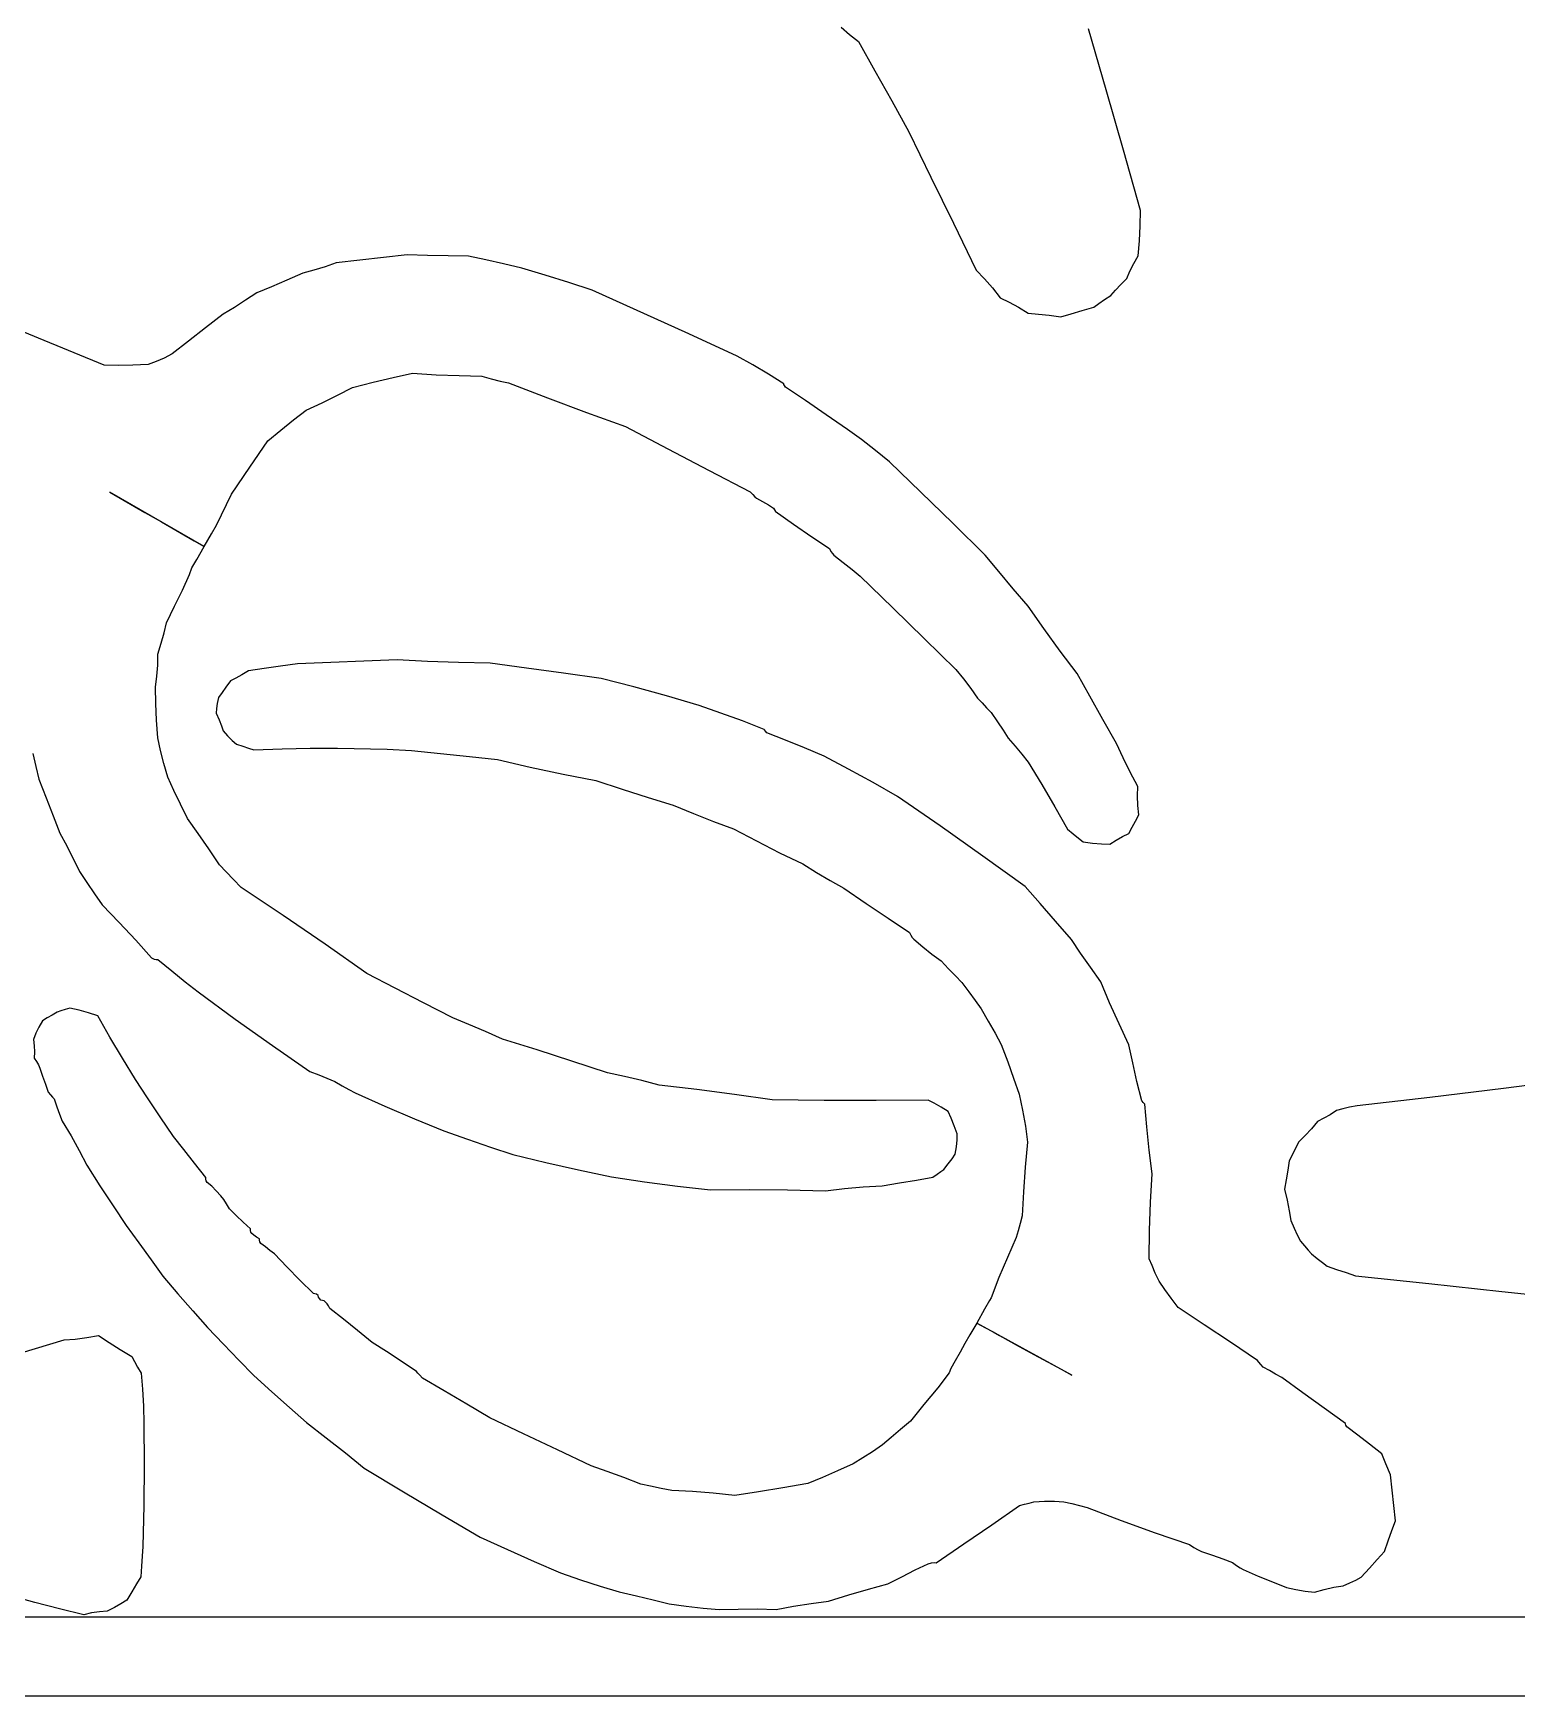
# Model space of a CAD drawing. Extents: x 0 to 192, y -79 to 48.
# Drawn here: x 18.12 to 36.89, y 0.02 to 21.06 of the extents above; entities that cross this region are included whole.
import ezdxf

# ---------------------------------------------------------------- set-up
doc = ezdxf.new("R2010")
doc.units = 0
doc.layers.add('1', color=7, linetype='CONTINUOUS')

msp = doc.modelspace()

# ---------------------------------------------------------------- linework, layer by layer
at = {"layer": '1', "color": 1, "linetype": 'CONTINUOUS'}
for p, q in [((28.3422, 21.1312), (28.4493, 21.0417)), ((28.4493, 21.0417), (28.5615, 20.9502)), ((31.6963, 20.3411), (31.4699, 21.1102)), ((28.5615, 20.9502), (28.7704, 20.5788)), ((28.7704, 20.5788), (28.9825, 20.1996)), ((28.9825, 20.1996), (29.1987, 19.8098)), ((31.9157, 19.5748), (31.6963, 20.3411)), ((29.1987, 19.8098), (29.4783, 19.2345)), ((32.1295, 18.8112), (31.9157, 19.5748)), ((29.4783, 19.2345), (29.7629, 18.6507)), ((32.1266, 18.6175), (32.1295, 18.8112)), ((29.7629, 18.6507), (30.0498, 18.0572)), ((32.1163, 18.4267), (32.1266, 18.6175)), ((32.1002, 18.2384), (32.1163, 18.4267)), ((21.813, 18.0983), (21.6729, 18.0558)), ((21.9539, 18.1494), (21.813, 18.0983)), ((22.2534, 18.1828), (21.9539, 18.1494)), ((22.5527, 18.2167), (22.2534, 18.1828)), ((22.8521, 18.2504), (22.5527, 18.2167)), ((23.1113, 18.2449), (22.8521, 18.2504)), ((23.37, 18.2395), (23.1113, 18.2449)), ((23.6291, 18.2341), (23.37, 18.2395)), ((23.8469, 18.1897), (23.6291, 18.2341)), ((24.0709, 18.1393), (23.8469, 18.1897)), ((24.3032, 18.0806), (24.0709, 18.1393)), ((31.9956, 18.0451), (32.0428, 18.1396)), ((32.0428, 18.1396), (32.1002, 18.2384)), ((21.3315, 17.9295), (21.1366, 17.8477)), ((21.5327, 18.0188), (21.3315, 17.9295)), ((21.6729, 18.0558), (21.5327, 18.0188)), ((24.5999, 17.9948), (24.3032, 18.0806)), ((24.8965, 17.903), (24.5999, 17.9948)), ((25.1936, 17.8028), (24.8965, 17.903)), ((30.0498, 18.0572), (30.1548, 17.9471)), ((30.1548, 17.9471), (30.2567, 17.832)), ((31.8805, 17.8778), (31.9563, 17.9537)), ((31.9563, 17.9537), (31.9956, 18.0451)), ((20.8085, 17.6758), (20.667, 17.5847)), ((20.9499, 17.7721), (20.8085, 17.6758)), ((21.1366, 17.8477), (20.9499, 17.7721)), ((26.4169, 17.2535), (25.1936, 17.8028)), ((30.2567, 17.832), (30.3558, 17.7092)), ((30.3558, 17.7092), (30.4688, 17.6538)), ((31.6028, 17.6351), (31.6739, 17.6847)), ((31.6739, 17.6847), (31.7546, 17.7367)), ((31.7546, 17.7367), (31.8124, 17.8053)), ((31.8124, 17.8053), (31.8805, 17.8778)), ((18.1893, 17.1984), (17.3612, 17.5361)), ((20.5261, 17.5021), (20.3032, 17.3274)), ((20.667, 17.5847), (20.5261, 17.5021)), ((30.4688, 17.6538), (30.586, 17.5885)), ((30.586, 17.5885), (30.7061, 17.5152)), ((30.7061, 17.5152), (30.8372, 17.5025)), ((30.8372, 17.5025), (30.9754, 17.486)), ((30.9754, 17.486), (31.1191, 17.468)), ((31.1191, 17.468), (31.2499, 17.5051)), ((31.2499, 17.5051), (31.3909, 17.5458)), ((31.3909, 17.5458), (31.5403, 17.5907)), ((31.5403, 17.5907), (31.6028, 17.6351)), ((20.3032, 17.3274), (20.0866, 17.1588)), ((27.0287, 16.968), (26.4169, 17.2535)), ((19.0184, 16.8561), (18.1893, 17.1984)), ((20.0866, 17.1588), (19.8782, 16.9977)), ((19.1977, 16.8523), (19.0184, 16.8561)), ((19.3829, 16.8544), (19.1977, 16.8523)), ((19.5764, 16.8646), (19.3829, 16.8544)), ((19.677, 16.9022), (19.5764, 16.8646)), ((19.7775, 16.9457), (19.677, 16.9022)), ((19.8782, 16.9977), (19.7775, 16.9457)), ((27.2255, 16.858), (27.0287, 16.968)), ((27.4224, 16.7406), (27.2255, 16.858)), ((22.1598, 16.5714), (22.4203, 16.6398)), ((22.4203, 16.6398), (22.6744, 16.7003)), ((22.6744, 16.7003), (22.9208, 16.7546)), ((22.9208, 16.7546), (23.2191, 16.7345)), ((23.2191, 16.7345), (23.5116, 16.7228)), ((23.5116, 16.7228), (23.7963, 16.7168)), ((23.7963, 16.7168), (23.9153, 16.6804)), ((23.9153, 16.6804), (24.0283, 16.652)), ((24.0283, 16.652), (24.133, 16.6299)), ((24.133, 16.6299), (24.6274, 16.4403)), ((27.6187, 16.6169), (27.4224, 16.7406)), ((21.7771, 16.3802), (21.9724, 16.4756)), ((21.9724, 16.4756), (22.1598, 16.5714)), ((24.6274, 16.4403), (25.1213, 16.2564)), ((27.6186, 16.6108), (27.6187, 16.6169)), ((27.6245, 16.597), (27.6186, 16.6108)), ((27.6381, 16.5766), (27.6245, 16.597)), ((27.8932, 16.4061), (27.6381, 16.5766)), ((21.4143, 16.1624), (21.5761, 16.2848)), ((21.5761, 16.2848), (21.7771, 16.3802)), ((25.1213, 16.2564), (25.6156, 16.0808)), ((28.1547, 16.2271), (27.8932, 16.4061)), ((28.4237, 16.0424), (28.1547, 16.2271)), ((21.0901, 15.8964), (21.2526, 16.0325)), ((21.2526, 16.0325), (21.4143, 16.1624)), ((25.6156, 16.0808), (26.1477, 15.7969)), ((28.6002, 15.9132), (28.4237, 16.0424)), ((20.8641, 15.563), (21.0901, 15.8964)), ((26.1477, 15.7969), (26.6739, 15.5211)), ((28.7767, 15.7762), (28.6002, 15.9132)), ((28.9527, 15.6328), (28.7767, 15.7762)), ((29.3492, 15.2461), (28.9527, 15.6328)), ((20.6317, 15.2228), (20.8641, 15.563)), ((26.6739, 15.5211), (27.192, 15.2514)), ((20.2849, 14.5603), (19.0903, 15.2475)), ((19.0903, 15.2475), (19.0903, 15.2475)), ((19.0903, 15.2475), (19.0903, 15.2475)), ((19.0903, 15.2475), (19.0903, 15.2475)), ((19.0903, 15.2475), (19.0903, 15.2475)), ((19.0903, 15.2475), (19.0903, 15.2475)), ((19.0903, 15.2475), (19.0903, 15.2475)), ((19.0903, 15.2475), (19.0903, 15.2475)), ((19.0903, 15.2475), (19.0903, 15.2475)), ((19.0903, 15.2475), (19.0903, 15.2475)), ((19.0903, 15.2475), (19.0903, 15.2475)), ((19.0903, 15.2475), (19.5349, 14.9917)), ((20.4408, 14.8303), (20.6317, 15.2228)), ((27.192, 15.2514), (27.2253, 15.2169)), ((27.2253, 15.2169), (27.2504, 15.1905)), ((27.2504, 15.1905), (27.2701, 15.1699)), ((27.2701, 15.1699), (27.3486, 15.1286)), ((29.7532, 14.8535), (29.3492, 15.2461)), ((19.5349, 14.9917), (19.6394, 14.9327)), ((27.3486, 15.1286), (27.4217, 15.0874)), ((27.4217, 15.0874), (27.4865, 15.0458)), ((27.4865, 15.0458), (27.4999, 15.0261)), ((27.4999, 15.0261), (27.5059, 15.0118)), ((27.5059, 15.0118), (27.5057, 15.0057)), ((27.5057, 15.0057), (27.7415, 14.8416)), ((19.6394, 14.9327), (19.7452, 14.8711)), ((19.7452, 14.8711), (20.159, 14.6326)), ((20.3781, 14.7221), (20.4408, 14.8303)), ((27.7415, 14.8416), (27.9709, 14.6834)), ((30.1633, 14.4526), (29.7532, 14.8535)), ((20.159, 14.6326), (20.2849, 14.5603)), ((20.1902, 14.3976), (20.2849, 14.5603)), ((20.2849, 14.5603), (20.3781, 14.7221)), ((20.2849, 14.5603), (20.2849, 14.5603)), ((20.2849, 14.5603), (20.2849, 14.5603)), ((20.2849, 14.5603), (20.2849, 14.5603)), ((27.9709, 14.6834), (28.193, 14.5333)), ((28.193, 14.5333), (28.212, 14.4989)), ((20.1276, 14.2894), (20.1902, 14.3976)), ((28.212, 14.4989), (28.2317, 14.4728)), ((28.2317, 14.4728), (28.2509, 14.4521)), ((28.2509, 14.4521), (28.3685, 14.3564)), ((28.3685, 14.3564), (28.48, 14.2683)), ((30.3382, 14.2433), (30.1633, 14.4526)), ((20.0088, 14.0069), (20.0984, 14.2045)), ((20.0984, 14.2045), (20.1276, 14.2894)), ((28.48, 14.2683), (28.5839, 14.1864)), ((28.5839, 14.1864), (28.9939, 13.7856)), ((30.5189, 14.0265), (30.3382, 14.2433)), ((19.911, 13.8038), (20.0088, 14.0069)), ((30.7076, 13.8037), (30.5189, 14.0265)), ((19.8072, 13.5928), (19.911, 13.8038)), ((28.9939, 13.7856), (29.398, 13.3927)), ((30.9068, 13.5205), (30.7076, 13.8037)), ((19.7418, 13.3351), (19.7783, 13.4677)), ((19.7783, 13.4677), (19.8072, 13.5928)), ((31.1141, 13.2371), (30.9068, 13.5205)), ((19.6992, 13.1966), (19.7418, 13.3351)), ((29.398, 13.3927), (29.7945, 13.0058)), ((19.6871, 12.918), (19.6964, 13.0572)), ((19.6964, 13.0572), (19.6992, 13.1966)), ((21.2521, 13.0451), (21.0449, 13.016)), ((21.4669, 13.0735), (21.2521, 13.0451)), ((21.8868, 13.0915), (21.4669, 13.0735)), ((22.3061, 13.1095), (21.8868, 13.0915)), ((22.7261, 13.1268), (22.3061, 13.1095)), ((23.1099, 13.1066), (22.7261, 13.1268)), ((23.502, 13.092), (23.1099, 13.1066)), ((23.9006, 13.0855), (23.502, 13.092)), ((24.3618, 13.0212), (23.9006, 13.0855)), ((31.3272, 12.9539), (31.1141, 13.2371)), ((19.6707, 12.779), (19.6871, 12.918)), ((20.6183, 12.859), (20.5603, 12.7822)), ((20.6856, 12.8953), (20.6183, 12.859)), ((20.7618, 12.9372), (20.6856, 12.8953)), ((20.8439, 12.9867), (20.7618, 12.9372)), ((21.0449, 13.016), (20.8439, 12.9867)), ((24.8312, 12.9565), (24.3618, 13.0212)), ((25.3063, 12.8914), (24.8312, 12.9565)), ((25.7195, 12.7843), (25.3063, 12.8914)), ((29.7945, 13.0058), (29.8916, 12.8843)), ((29.8916, 12.8843), (29.9825, 12.7628)), ((31.4865, 12.666), (31.3272, 12.9539)), ((19.6723, 12.5737), (19.6707, 12.779)), ((20.4671, 12.6475), (20.4496, 12.5747)), ((20.5103, 12.7112), (20.4671, 12.6475)), ((20.5603, 12.7822), (20.5103, 12.7112)), ((26.1323, 12.6687), (25.7195, 12.7843)), ((26.5448, 12.5473), (26.1323, 12.6687)), ((29.9825, 12.7628), (30.0657, 12.6414)), ((30.0657, 12.6414), (30.1243, 12.5808)), ((31.6536, 12.3696), (31.4865, 12.666)), ((19.6818, 12.3606), (19.6723, 12.5737)), ((20.44, 12.5093), (20.437, 12.4498)), ((20.437, 12.4498), (20.473, 12.368)), ((20.4496, 12.5747), (20.44, 12.5093)), ((26.8188, 12.453), (26.5448, 12.5473)), ((27.0928, 12.3527), (26.8188, 12.453)), ((30.1243, 12.5808), (30.1826, 12.5195)), ((30.1826, 12.5195), (30.2412, 12.4591)), ((30.2412, 12.4591), (30.3184, 12.3435)), ((19.6971, 12.141), (19.6818, 12.3606)), ((20.473, 12.368), (20.5025, 12.2929)), ((20.5025, 12.2929), (20.5251, 12.226)), ((20.5251, 12.226), (20.5816, 12.1632)), ((27.3664, 12.2449), (27.0928, 12.3527)), ((27.3717, 12.2384), (27.3664, 12.2449)), ((27.3852, 12.2238), (27.3717, 12.2384)), ((27.4037, 12.2029), (27.3852, 12.2238)), ((27.6387, 12.1108), (27.4037, 12.2029)), ((30.3184, 12.3435), (30.3904, 12.2365)), ((30.3904, 12.2365), (30.4537, 12.1358)), ((31.8266, 12.0669), (31.6536, 12.3696)), ((19.7335, 11.9807), (19.6971, 12.141)), ((20.5816, 12.1632), (20.6379, 12.1061)), ((20.6379, 12.1061), (20.6955, 12.0572)), ((20.6955, 12.0572), (20.7741, 12.0332)), ((20.7741, 12.0332), (20.8465, 12.0092)), ((20.8465, 12.0092), (20.9114, 11.9863)), ((20.9114, 11.9863), (21.2709, 12.0012)), ((21.2709, 12.0012), (21.6244, 12.0084)), ((21.6244, 12.0084), (21.9695, 12.01)), ((21.9695, 12.01), (22.601, 11.9967)), ((22.601, 11.9967), (22.9053, 11.9806)), ((27.8784, 12.0127), (27.6387, 12.1108)), ((28.1262, 11.9056), (27.8784, 12.0127)), ((30.4537, 12.1358), (30.5453, 12.0341)), ((30.5453, 12.0341), (30.6285, 11.9328)), ((31.9085, 11.8862), (31.8266, 12.0669)), ((18.1191, 11.9409), (18.1556, 11.7746)), ((19.7759, 11.8147), (19.7335, 11.9807)), ((19.826, 11.6403), (19.7759, 11.8147)), ((22.9053, 11.9806), (23.2759, 11.9414)), ((23.2759, 11.9414), (23.639, 11.9024)), ((23.639, 11.9024), (23.996, 11.8637)), ((23.996, 11.8637), (24.4099, 11.7683)), ((28.4369, 11.7438), (28.1262, 11.9056)), ((30.6285, 11.9328), (30.7061, 11.8314)), ((30.7061, 11.8314), (30.8794, 11.549)), ((31.9984, 11.7049), (31.9085, 11.8862)), ((18.1556, 11.7746), (18.1918, 11.6147)), ((18.1918, 11.6147), (18.2868, 11.3793)), ((19.9022, 11.4734), (19.826, 11.6403)), ((24.4099, 11.7683), (24.8239, 11.6807)), ((24.8239, 11.6807), (25.2383, 11.599)), ((25.2383, 11.599), (25.5716, 11.4876)), ((28.7467, 11.5741), (28.4369, 11.7438)), ((29.0568, 11.3981), (28.7467, 11.5741)), ((32.0941, 11.5237), (31.9984, 11.7049)), ((18.2868, 11.3793), (18.3757, 11.1526)), ((19.9842, 11.2985), (19.9022, 11.4734)), ((25.5716, 11.4876), (25.8991, 11.3845)), ((25.8991, 11.3845), (26.2193, 11.2881)), ((29.5957, 11.0247), (29.0568, 11.3981)), ((30.8794, 11.549), (31.0471, 11.2665)), ((32.0915, 11.4042), (32.0941, 11.5237)), ((32.0952, 11.2846), (32.0915, 11.4042)), ((18.3757, 11.1526), (18.4568, 10.9314)), ((20.0741, 11.1172), (19.9842, 11.2985)), ((26.2193, 11.2881), (26.473, 11.1811)), ((26.473, 11.1811), (26.727, 11.0819)), ((31.0471, 11.2665), (31.2062, 10.9845)), ((32.0651, 11.0861), (32.1067, 11.1651)), ((32.1067, 11.1651), (32.0952, 11.2846)), ((20.2096, 10.9288), (20.0741, 11.1172)), ((26.727, 11.0819), (26.9812, 10.9887)), ((26.9812, 10.9887), (27.2721, 10.834)), ((30.134, 10.6434), (29.5957, 11.0247)), ((31.2062, 10.9845), (31.2788, 10.923)), ((31.9822, 10.9285), (32.0235, 11.0072)), ((32.0235, 11.0072), (32.0651, 11.0861)), ((18.4568, 10.9314), (18.5468, 10.7703)), ((18.5468, 10.7703), (18.7058, 10.4485)), ((20.3448, 10.7327), (20.2096, 10.9288)), ((20.4802, 10.5309), (20.3448, 10.7327)), ((27.2721, 10.834), (27.5637, 10.6849)), ((31.2788, 10.923), (31.3434, 10.868)), ((31.3434, 10.868), (31.4021, 10.8211)), ((31.4021, 10.8211), (31.5214, 10.8046)), ((31.5214, 10.8046), (31.6344, 10.7961)), ((31.6344, 10.7961), (31.7404, 10.7939)), ((31.7404, 10.7939), (31.8213, 10.8458)), ((31.8213, 10.8458), (31.9017, 10.8904)), ((31.9017, 10.8904), (31.9822, 10.9285)), ((20.5637, 10.4436), (20.4802, 10.5309)), ((27.5637, 10.6849), (27.8555, 10.5437)), ((27.8555, 10.5437), (28.0289, 10.435)), ((30.6718, 10.2562), (30.134, 10.6434)), ((18.7058, 10.4485), (18.8022, 10.3071)), ((20.6556, 10.3483), (20.5637, 10.4436)), ((20.7532, 10.2465), (20.6556, 10.3483)), ((28.0289, 10.435), (28.2031, 10.332)), ((28.2031, 10.332), (28.3776, 10.237)), ((18.8022, 10.3071), (18.8991, 10.1658)), ((18.8991, 10.1658), (18.9955, 10.0241)), ((21.2834, 9.8907), (20.7532, 10.2465)), ((28.3776, 10.237), (28.6607, 10.043)), ((30.8602, 10.0409), (30.6718, 10.2562)), ((18.9955, 10.0241), (19.2099, 9.8007)), ((21.8138, 9.5272), (21.2834, 9.8907)), ((28.6607, 10.043), (28.9357, 9.8548)), ((31.0538, 9.8173), (30.8602, 10.0409)), ((19.2099, 9.8007), (19.4183, 9.5773)), ((28.9357, 9.8548), (29.2052, 9.6753)), ((31.2551, 9.5874), (31.0538, 9.8173)), ((19.4183, 9.5773), (19.6191, 9.3538)), ((22.344, 9.1573), (21.8138, 9.5272)), ((29.2052, 9.6753), (29.2235, 9.6405)), ((29.2235, 9.6405), (29.2423, 9.6132)), ((29.2423, 9.6132), (29.2608, 9.5925)), ((29.2608, 9.5925), (29.3755, 9.4923)), ((29.3755, 9.4923), (29.4904, 9.401)), ((31.3718, 9.4155), (31.2551, 9.5874)), ((19.6191, 9.3538), (19.6528, 9.3391)), ((19.6528, 9.3391), (19.6783, 9.3326)), ((19.6783, 9.3326), (19.6983, 9.3321)), ((19.6983, 9.3321), (19.8745, 9.1891)), ((29.4904, 9.401), (29.6054, 9.315)), ((29.6054, 9.315), (29.6997, 9.2163)), ((31.4957, 9.2356), (31.3718, 9.4155)), ((19.8745, 9.1891), (20.0449, 9.0521)), ((20.0449, 9.0521), (20.2074, 8.9231)), ((22.6985, 8.9707), (22.344, 9.1573)), ((29.6997, 9.2163), (29.7889, 9.1257)), ((29.7889, 9.1257), (29.8702, 9.042)), ((31.6255, 9.0492), (31.4957, 9.2356)), ((31.7372, 8.7844), (31.6255, 9.0492)), ((20.2074, 8.9231), (20.6786, 8.5807)), ((23.0594, 8.784), (22.6985, 8.9707)), ((29.8702, 9.042), (29.9579, 8.9236)), ((29.9579, 8.9236), (30.0378, 8.8139)), ((18.3614, 8.6301), (18.2995, 8.5935)), ((18.4234, 8.6669), (18.3614, 8.6301)), ((18.4698, 8.6841), (18.4234, 8.6669)), ((18.5248, 8.7014), (18.4698, 8.6841)), ((18.5855, 8.7181), (18.5248, 8.7014)), ((18.7038, 8.692), (18.5855, 8.7181)), ((18.8215, 8.6595), (18.7038, 8.692)), ((18.9391, 8.6197), (18.8215, 8.6595)), ((23.428, 8.5972), (23.0594, 8.784)), ((30.0378, 8.8139), (30.1119, 8.7102)), ((30.1119, 8.7102), (30.2034, 8.552)), ((31.857, 8.5188), (31.7372, 8.7844)), ((18.1941, 8.4793), (18.156, 8.4019)), ((18.2379, 8.5569), (18.1941, 8.4793)), ((18.2995, 8.5935), (18.2379, 8.5569)), ((19.0907, 8.3527), (18.9391, 8.6197)), ((20.6786, 8.5807), (21.1495, 8.246)), ((23.6314, 8.5129), (23.428, 8.5972)), ((23.8424, 8.4229), (23.6314, 8.5129)), ((24.0594, 8.3251), (23.8424, 8.4229)), ((30.2034, 8.552), (30.289, 8.4017)), ((31.9826, 8.2528), (31.857, 8.5188)), ((18.156, 8.4019), (18.126, 8.3234)), ((18.126, 8.3234), (18.1357, 8.2432)), ((18.1357, 8.2432), (18.1374, 8.1637)), ((19.2502, 8.0847), (19.0907, 8.3527)), ((21.1495, 8.246), (21.6207, 7.9178)), ((24.4949, 8.1903), (24.0594, 8.3251)), ((30.289, 8.4017), (30.3675, 8.2578)), ((30.3675, 8.2578), (30.4499, 8.0402)), ((32.0303, 8.0248), (31.9826, 8.2528)), ((18.1374, 8.1637), (18.1332, 8.084)), ((18.1332, 8.084), (18.1648, 8.0422)), ((18.1648, 8.0422), (18.1889, 8.0013)), ((18.1889, 8.0013), (18.2064, 7.9603)), ((19.4155, 7.817), (19.2502, 8.0847)), ((24.9361, 8.0476), (24.4949, 8.1903)), ((25.3853, 7.8988), (24.9361, 8.0476)), ((30.4499, 8.0402), (30.5245, 7.8307)), ((32.0839, 7.7889), (32.0303, 8.0248)), ((18.2064, 7.9603), (18.2411, 7.8588)), ((18.2411, 7.8588), (18.2755, 7.757)), ((19.5687, 7.5835), (19.4155, 7.817)), ((21.6207, 7.9178), (21.7335, 7.8754)), ((21.7335, 7.8754), (21.838, 7.8332)), ((21.838, 7.8332), (21.937, 7.7914)), ((21.937, 7.7914), (22.0292, 7.736)), ((25.6035, 7.8544), (25.3853, 7.8988)), ((25.8217, 7.804), (25.6035, 7.8544)), ((26.0391, 7.7455), (25.8217, 7.804)), ((30.5245, 7.8307), (30.5936, 7.6277)), ((32.1446, 7.5459), (32.0839, 7.7889)), ((37.6558, 7.8221), (36.7198, 7.7024)), ((18.2755, 7.757), (18.3101, 7.6556)), ((18.3101, 7.6556), (18.3421, 7.6201)), ((18.3421, 7.6201), (18.3669, 7.5929)), ((18.3669, 7.5929), (18.3857, 7.5721)), ((19.7297, 7.3417), (19.5687, 7.5835)), ((22.0292, 7.736), (22.1136, 7.6882)), ((22.1136, 7.6882), (22.1928, 7.647)), ((22.1928, 7.647), (22.568, 7.4797)), ((26.5164, 7.69), (26.0391, 7.7455)), ((26.993, 7.6262), (26.5164, 7.69)), ((27.4698, 7.5564), (26.993, 7.6262)), ((30.5936, 7.6277), (30.637, 7.4263)), ((35.79, 7.5891), (34.8681, 7.4831)), ((36.7198, 7.7024), (35.79, 7.5891)), ((18.3857, 7.5721), (18.42, 7.4703)), ((18.42, 7.4703), (18.455, 7.3749)), ((18.455, 7.3749), (18.4902, 7.2872)), ((22.568, 7.4797), (22.9431, 7.3182)), ((28.1268, 7.5487), (27.4698, 7.5564)), ((28.7841, 7.549), (28.1268, 7.5487)), ((29.4415, 7.5553), (28.7841, 7.549)), ((29.5205, 7.5137), (29.4415, 7.5553)), ((29.6054, 7.4663), (29.5205, 7.5137)), ((29.6976, 7.4105), (29.6054, 7.4663)), ((29.7359, 7.3243), (29.6976, 7.4105)), ((30.637, 7.4263), (30.6722, 7.2249)), ((32.1506, 7.5399), (32.1446, 7.5459)), ((32.1638, 7.5251), (32.1506, 7.5399)), ((32.1822, 7.5044), (32.1638, 7.5251)), ((32.2075, 7.2177), (32.1822, 7.5044)), ((34.5297, 7.37), (34.45, 7.3239)), ((34.6092, 7.4239), (34.5297, 7.37)), ((34.6888, 7.4437), (34.6092, 7.4239)), ((34.7745, 7.4635), (34.6888, 7.4437)), ((34.8681, 7.4831), (34.7745, 7.4635)), ((18.4902, 7.2872), (18.6001, 7.1018)), ((19.8958, 7.0936), (19.7297, 7.3417)), ((22.9431, 7.3182), (23.318, 7.1649)), ((23.318, 7.1649), (23.6147, 7.0594)), ((29.7736, 7.2294), (29.7359, 7.3243)), ((29.8111, 7.1295), (29.7736, 7.2294)), ((30.6722, 7.2249), (30.7015, 7.024)), ((32.2375, 6.923), (32.2075, 7.2177)), ((34.2904, 7.1906), (34.2108, 7.1054)), ((34.37, 7.2842), (34.2904, 7.1906)), ((34.45, 7.3239), (34.37, 7.2842)), ((18.6001, 7.1018), (18.704, 6.9171)), ((20.0269, 6.9273), (19.8958, 7.0936)), ((23.6147, 7.0594), (23.9056, 6.9594)), ((23.9056, 6.9594), (24.1884, 6.868)), ((29.7859, 6.8706), (29.802, 6.9642)), ((29.802, 6.9642), (29.8094, 7.0497)), ((29.8094, 7.0497), (29.8111, 7.1295)), ((30.7015, 7.024), (30.6712, 6.7066)), ((34.0912, 6.9457), (34.0512, 6.866)), ((34.131, 7.0251), (34.0912, 6.9457)), ((34.2108, 7.1054), (34.131, 7.0251)), ((18.704, 6.9171), (18.8002, 6.7323)), ((20.1632, 6.7545), (20.0269, 6.9273)), ((20.3073, 6.5734), (20.1632, 6.7545)), ((24.1884, 6.868), (24.6044, 6.7657)), ((24.6044, 6.7657), (25.0209, 6.6713)), ((29.6426, 6.6746), (29.6979, 6.7472)), ((29.6979, 6.7472), (29.7447, 6.8121)), ((29.7447, 6.8121), (29.7859, 6.8706)), ((32.2757, 6.6222), (32.2375, 6.923)), ((34.0113, 6.7865), (33.9916, 6.6668)), ((34.0512, 6.866), (34.0113, 6.7865)), ((18.8002, 6.7323), (18.9658, 6.4703)), ((20.3063, 6.5536), (20.3073, 6.5734)), ((20.3112, 6.5333), (20.3063, 6.5536)), ((20.3243, 6.5127), (20.3112, 6.5333)), ((25.0209, 6.6713), (25.4374, 6.583)), ((25.4374, 6.583), (25.8543, 6.5207)), ((29.0814, 6.507), (29.295, 6.5422)), ((29.295, 6.5422), (29.501, 6.5779)), ((29.501, 6.5779), (29.5554, 6.6165)), ((29.5554, 6.6165), (29.6023, 6.6494)), ((29.6023, 6.6494), (29.6426, 6.6746)), ((30.6712, 6.7066), (30.6485, 6.3942)), ((32.2568, 6.264), (32.2757, 6.6222)), ((33.9718, 6.5471), (33.952, 6.4279)), ((33.9916, 6.6668), (33.9718, 6.5471)), ((18.9658, 6.4703), (19.1317, 6.2164)), ((20.3812, 6.4637), (20.3243, 6.5127)), ((20.4382, 6.407), (20.3812, 6.4637)), ((20.4945, 6.3443), (20.4382, 6.407)), ((20.5321, 6.2963), (20.4945, 6.3443)), ((25.8543, 6.5207), (26.2717, 6.466)), ((26.2717, 6.466), (26.6889, 6.4176)), ((26.6889, 6.4176), (27.1814, 6.4212)), ((27.1814, 6.4212), (27.6651, 6.4169)), ((27.6651, 6.4169), (28.1429, 6.407)), ((28.1429, 6.407), (28.3825, 6.4359)), ((28.3825, 6.4359), (28.622, 6.457)), ((28.622, 6.457), (28.8616, 6.4716)), ((28.8616, 6.4716), (29.0814, 6.507)), ((30.6485, 6.3942), (30.6326, 6.0903)), ((33.952, 6.4279), (33.9856, 6.2887)), ((19.1317, 6.2164), (19.2981, 5.9682)), ((20.5688, 6.2405), (20.5321, 6.2963)), ((20.606, 6.1787), (20.5688, 6.2405)), ((20.6873, 6.0946), (20.606, 6.1787)), ((32.244, 5.9055), (32.2568, 6.264)), ((33.9856, 6.2887), (34.0113, 6.1551)), ((34.0113, 6.1551), (34.0317, 6.0295)), ((19.2981, 5.9682), (19.4601, 5.7468)), ((20.7761, 6.0102), (20.6873, 6.0946)), ((20.8719, 5.9255), (20.7761, 6.0102)), ((20.8707, 5.9056), (20.8719, 5.9255)), ((20.8755, 5.8853), (20.8707, 5.9056)), ((30.5823, 5.8995), (30.558, 5.8149)), ((30.6074, 5.9916), (30.5823, 5.8995)), ((30.6326, 6.0903), (30.6074, 5.9916)), ((32.2389, 5.547), (32.244, 5.9055)), ((34.0317, 6.0295), (34.0714, 5.9359)), ((34.0714, 5.9359), (34.111, 5.8507)), ((19.4601, 5.7468), (19.6145, 5.533)), ((20.8882, 5.865), (20.8755, 5.8853)), ((20.913, 5.8434), (20.8882, 5.865)), ((20.9459, 5.8217), (20.913, 5.8434)), ((20.9846, 5.8001), (20.9459, 5.8217)), ((20.9835, 5.7799), (20.9846, 5.8001)), ((20.9887, 5.7596), (20.9835, 5.7799)), ((21.0014, 5.7392), (20.9887, 5.7596)), ((21.0591, 5.6963), (21.0014, 5.7392)), ((21.1165, 5.6531), (21.0591, 5.6963)), ((30.558, 5.8149), (30.445, 5.5617)), ((34.111, 5.8507), (34.151, 5.7705)), ((34.151, 5.7705), (34.2046, 5.711)), ((34.2046, 5.711), (34.2506, 5.6573)), ((19.6145, 5.533), (19.7634, 5.3257)), ((21.1742, 5.6104), (21.1165, 5.6531)), ((21.3308, 5.4427), (21.1742, 5.6104)), ((30.445, 5.5617), (30.3379, 5.3081)), ((32.2745, 5.4595), (32.2389, 5.547)), ((34.2506, 5.6573), (34.2904, 5.6111)), ((34.2904, 5.6111), (34.364, 5.5514)), ((34.364, 5.5514), (34.4298, 5.4977)), ((34.4298, 5.4977), (34.4896, 5.4519)), ((19.7634, 5.3257), (19.9507, 5.1022)), ((21.4953, 5.2743), (21.3308, 5.4427)), ((21.6662, 5.1058), (21.4953, 5.2743)), ((30.3379, 5.3081), (30.2387, 5.0539)), ((32.3151, 5.3634), (32.2745, 5.4595)), ((32.3638, 5.2615), (32.3151, 5.3634)), ((32.4381, 5.1572), (32.3638, 5.2615)), ((34.4896, 5.4519), (34.6092, 5.4122)), ((34.6092, 5.4122), (34.7286, 5.3725)), ((34.7286, 5.3725), (34.8482, 5.3324)), ((34.8482, 5.3324), (35.7783, 5.2328)), ((19.9507, 5.1022), (20.139, 4.8869)), ((21.6858, 5.1048), (21.6662, 5.1058)), ((21.7056, 5.0981), (21.6858, 5.1048)), ((21.7246, 5.0829), (21.7056, 5.0981)), ((21.7297, 5.0627), (21.7246, 5.0829)), ((21.7426, 5.0421), (21.7297, 5.0627)), ((30.2387, 5.0539), (30.2171, 5.0179)), ((32.518, 5.0477), (32.4381, 5.1572)), ((35.7783, 5.2328), (36.7002, 5.1333)), ((36.7002, 5.1333), (37.6161, 5.0337)), ((20.139, 4.8869), (20.3274, 4.678)), ((21.7614, 5.0213), (21.7426, 5.0421)), ((21.7811, 5.0202), (21.7614, 5.0213)), ((21.8005, 5.0132), (21.7811, 5.0202)), ((21.82, 4.998), (21.8005, 5.0132)), ((21.8388, 4.9774), (21.82, 4.998)), ((21.8574, 4.9502), (21.8388, 4.9774)), ((21.8752, 4.9155), (21.8574, 4.9502)), ((22.048, 4.7809), (21.8752, 4.9155)), ((30.1554, 4.9093), (30.0579, 4.7318)), ((30.2171, 5.0179), (30.1554, 4.9093)), ((32.6054, 4.9293), (32.518, 5.0477)), ((32.9329, 4.7124), (32.6054, 4.9293)), ((20.3274, 4.678), (20.5296, 4.4679)), ((22.2257, 4.6378), (22.048, 4.7809)), ((22.4113, 4.4883), (22.2257, 4.6378)), ((30.0579, 4.7318), (29.9703, 4.5831)), ((30.0579, 4.7318), (30.1693, 4.671)), ((31.2608, 4.0721), (30.0579, 4.7318)), ((30.0579, 4.7318), (30.0579, 4.7318)), ((30.0579, 4.7318), (30.0579, 4.7318)), ((30.0579, 4.7318), (30.0579, 4.7318)), ((30.0579, 4.7318), (30.0579, 4.7318)), ((30.0579, 4.7318), (30.0579, 4.7318)), ((30.0579, 4.7318), (30.0579, 4.7318)), ((30.0579, 4.7318), (30.0579, 4.7318)), ((30.1693, 4.671), (30.2633, 4.6204)), ((33.2665, 4.49), (32.9329, 4.7124)), ((17.9684, 4.3542), (18.5146, 4.5192)), ((18.5146, 4.5192), (18.6533, 4.5307)), ((18.6533, 4.5307), (18.7981, 4.5489)), ((18.7981, 4.5489), (18.9496, 4.5751)), ((18.9496, 4.5751), (19.0829, 4.4864)), ((19.0829, 4.4864), (19.2238, 4.3983)), ((20.5296, 4.4679), (20.7244, 4.2641)), ((22.591, 4.3732), (22.4113, 4.4883)), ((29.9086, 4.4744), (29.8469, 4.3656)), ((29.9703, 4.5831), (29.9086, 4.4744)), ((29.9086, 4.4744), (29.9086, 4.4744)), ((29.9086, 4.4744), (29.9086, 4.4744)), ((29.9703, 4.5831), (29.9703, 4.5831)), ((30.2633, 4.6204), (30.3464, 4.5745)), ((30.3464, 4.5745), (30.5949, 4.4377)), ((30.5949, 4.4377), (30.7791, 4.3348)), ((33.6071, 4.2584), (33.2665, 4.49)), ((19.2238, 4.3983), (19.3711, 4.3104)), ((19.3711, 4.3104), (19.4025, 4.247)), ((19.4025, 4.247), (19.4423, 4.1763)), ((20.7244, 4.2641), (20.9135, 4.0686)), ((22.7779, 4.2497), (22.591, 4.3732)), ((22.9701, 4.1198), (22.7779, 4.2497)), ((29.7852, 4.257), (29.7318, 4.1578)), ((29.8469, 4.3656), (29.7852, 4.257)), ((30.7791, 4.3348), (30.8958, 4.2727)), ((30.8958, 4.2727), (31.0159, 4.2066)), ((33.6262, 4.2373), (33.6071, 4.2584)), ((33.6503, 4.2103), (33.6262, 4.2373)), ((33.6826, 4.1746), (33.6503, 4.2103)), ((19.4423, 4.1763), (19.4881, 4.1002)), ((19.4881, 4.1002), (19.505, 3.8958)), ((20.9135, 4.0686), (21.1419, 3.8632)), ((22.9892, 4.0992), (22.9701, 4.1198)), ((23.0136, 4.0716), (22.9892, 4.0992)), ((23.0454, 4.0362), (23.0136, 4.0716)), ((23.3224, 3.8763), (23.0454, 4.0362)), ((29.7073, 4.1034), (29.5664, 3.9126)), ((29.7318, 4.1578), (29.7073, 4.1034)), ((31.0159, 4.2066), (31.1236, 4.1491)), ((31.1236, 4.1491), (31.2608, 4.0721)), ((31.2608, 4.0721), (31.2608, 4.0721)), ((31.2608, 4.0721), (31.2608, 4.0721)), ((31.2608, 4.0721), (31.2608, 4.0721)), ((31.2608, 4.0721), (31.2608, 4.0721)), ((31.2608, 4.0721), (31.2608, 4.0721)), ((31.2608, 4.0721), (31.2608, 4.0721)), ((31.2608, 4.0721), (31.2608, 4.0721)), ((31.2608, 4.0721), (31.2608, 4.0721)), ((31.2608, 4.0721), (31.2608, 4.0721)), ((31.2608, 4.0721), (31.2608, 4.0721)), ((33.7602, 4.1309), (33.6826, 4.1746)), ((33.8374, 4.0869), (33.7602, 4.1309)), ((33.9151, 4.0428), (33.8374, 4.0869)), ((34.184, 3.8492), (33.9151, 4.0428)), ((19.505, 3.8958), (19.517, 3.6831)), ((21.1419, 3.8632), (21.365, 3.6659)), ((23.6068, 3.7076), (23.3224, 3.8763)), ((29.5664, 3.9126), (29.39, 3.7024)), ((34.4529, 3.6555), (34.184, 3.8492)), ((19.517, 3.6831), (19.5209, 3.4636)), ((21.365, 3.6659), (21.5805, 3.4751)), ((23.8967, 3.5327), (23.6068, 3.7076)), ((29.39, 3.7024), (29.2191, 3.4922)), ((34.722, 3.462), (34.4529, 3.6555)), ((19.5209, 3.4636), (19.5239, 2.9443)), ((21.5805, 3.4751), (21.8294, 3.2824)), ((24.3249, 3.3308), (23.8967, 3.5327)), ((29.0941, 3.3852), (28.9752, 3.2858)), ((29.2191, 3.4922), (29.0941, 3.3852)), ((34.7216, 3.4557), (34.722, 3.462)), ((34.7271, 3.4416), (34.7216, 3.4557)), ((34.74, 3.4211), (34.7271, 3.4416)), ((34.8799, 3.3139), (34.74, 3.4211)), ((21.8294, 3.2824), (22.0728, 3.0901)), ((24.7531, 3.1286), (24.3249, 3.3308)), ((28.8643, 3.1919), (28.7406, 3.1044)), ((28.9752, 3.2858), (28.8643, 3.1919)), ((35.0274, 3.2006), (34.8799, 3.3139)), ((35.1805, 3.0785), (35.0274, 3.2006)), ((22.0728, 3.0901), (22.3078, 2.8984)), ((25.1809, 2.9267), (24.7531, 3.1286)), ((28.493, 2.9521), (28.2948, 2.8624)), ((28.7406, 3.1044), (28.493, 2.9521)), ((35.2337, 2.9504), (35.1805, 3.0785)), ((35.2923, 2.8137), (35.2337, 2.9504)), ((19.5239, 2.9443), (19.5212, 2.4247)), ((22.3078, 2.8984), (22.8044, 2.5988)), ((25.383, 2.8561), (25.1809, 2.9267)), ((25.592, 2.7794), (25.383, 2.8561)), ((25.8066, 2.6946), (25.592, 2.7794)), ((28.1049, 2.7793), (27.9212, 2.7028)), ((28.2948, 2.8624), (28.1049, 2.7793)), ((35.3553, 2.232), (35.2923, 2.8137)), ((22.8044, 2.5988), (23.2939, 2.3079)), ((25.931, 2.6679), (25.8066, 2.6946)), ((26.0635, 2.6411), (25.931, 2.6679)), ((26.2018, 2.6138), (26.0635, 2.6411)), ((26.4602, 2.6001), (26.2018, 2.6138)), ((26.7244, 2.58), (26.4602, 2.6001)), ((26.9959, 2.5519), (26.7244, 2.58)), ((27.2978, 2.596), (26.9959, 2.5519)), ((27.6054, 2.6458), (27.2978, 2.596)), ((27.9212, 2.7028), (27.6054, 2.6458)), ((19.5212, 2.4247), (19.5101, 1.9041)), ((30.247, 2.1815), (30.599, 2.4223)), ((30.599, 2.4223), (30.6596, 2.4394)), ((30.6596, 2.4394), (30.7202, 2.4558)), ((30.7202, 2.4558), (30.781, 2.4726)), ((30.781, 2.4726), (30.915, 2.4796)), ((30.915, 2.4796), (31.0406, 2.4788)), ((31.0406, 2.4788), (31.1601, 2.4726)), ((31.1601, 2.4726), (31.2585, 2.4475)), ((31.2585, 2.4475), (31.3567, 2.4224)), ((31.3567, 2.4224), (31.4553, 2.3976)), ((31.4553, 2.3976), (31.8856, 2.2351)), ((23.2939, 2.3079), (23.7773, 2.0234)), ((29.8953, 1.9408), (30.247, 2.1815)), ((31.8856, 2.2351), (32.3157, 2.0788)), ((35.2619, 1.9775), (35.309, 2.1087)), ((35.309, 2.1087), (35.3553, 2.232)), ((19.5101, 1.9041), (19.5002, 1.783)), ((23.7773, 2.0234), (24.1221, 1.8655)), ((29.5438, 1.6999), (29.8953, 1.9408)), ((32.3157, 2.0788), (32.7469, 1.9308)), ((32.7469, 1.9308), (32.8045, 1.8938)), ((32.8045, 1.8938), (32.8573, 1.8648)), ((35.2151, 1.8406), (35.2619, 1.9775)), ((19.5002, 1.783), (19.4906, 1.6562)), ((24.1221, 1.8655), (24.4592, 1.7143)), ((24.4592, 1.7143), (24.7907, 1.5713)), ((29.2799, 1.6084), (29.4433, 1.6856)), ((29.4433, 1.6856), (29.4838, 1.6973)), ((29.4838, 1.6973), (29.5181, 1.7013)), ((29.5181, 1.7013), (29.5438, 1.6999)), ((32.8573, 1.8648), (32.9019, 1.8425)), ((32.9019, 1.8425), (33.0389, 1.7953)), ((33.0389, 1.7953), (33.1698, 1.7487)), ((33.1698, 1.7487), (33.2934, 1.7025)), ((33.2934, 1.7025), (33.3453, 1.6655)), ((35.0246, 1.6313), (35.1239, 1.7397)), ((35.1239, 1.7397), (35.2151, 1.8406)), ((19.4817, 1.5218), (19.4293, 1.4317)), ((19.4906, 1.6562), (19.4817, 1.5218)), ((24.7907, 1.5713), (25.0455, 1.4841)), ((25.0455, 1.4841), (25.2946, 1.4051)), ((28.9317, 1.4334), (29.1097, 1.5233)), ((29.1097, 1.5233), (29.2799, 1.6084)), ((33.3453, 1.6655), (33.3895, 1.6373)), ((33.3895, 1.6373), (33.4284, 1.6152)), ((33.4284, 1.6152), (33.6174, 1.5317)), ((33.6174, 1.5317), (33.7987, 1.4565)), ((34.7754, 1.4448), (34.851, 1.4806)), ((34.851, 1.4806), (34.9189, 1.517)), ((34.9189, 1.517), (35.0246, 1.6313)), ((18.1435, 1.1974), (17.8227, 1.2846)), ((19.3714, 1.3328), (19.3063, 1.2273)), ((19.4293, 1.4317), (19.3714, 1.3328)), ((25.2946, 1.4051), (25.536, 1.3325)), ((25.536, 1.3325), (25.7527, 1.2813)), ((25.7527, 1.2813), (25.9631, 1.2302)), ((28.1819, 1.2131), (28.4397, 1.2936)), ((28.4397, 1.2936), (28.6886, 1.3661)), ((28.6886, 1.3661), (28.9317, 1.4334)), ((33.7987, 1.4565), (33.9746, 1.3873)), ((33.9746, 1.3873), (34.0931, 1.3611)), ((34.0931, 1.3611), (34.2116, 1.3407)), ((34.2116, 1.3407), (34.3305, 1.3286)), ((34.3305, 1.3286), (34.4518, 1.3622)), ((34.4518, 1.3622), (34.5732, 1.3899)), ((34.5732, 1.3899), (34.694, 1.4094)), ((34.694, 1.4094), (34.7754, 1.4448)), ((18.456, 1.1173), (18.1435, 1.1974)), ((18.7622, 1.0427), (18.456, 1.1173)), ((18.8602, 1.065), (18.7622, 1.0427)), ((18.9588, 1.0788), (18.8602, 1.065)), ((19.0582, 1.087), (18.9588, 1.0788)), ((19.1482, 1.1347), (19.0582, 1.087)), ((19.2302, 1.1813), (19.1482, 1.1347)), ((19.3063, 1.2273), (19.2302, 1.1813)), ((25.9631, 1.2302), (26.1661, 1.1799)), ((26.1661, 1.1799), (26.3838, 1.1484)), ((26.3838, 1.1484), (26.5959, 1.1234)), ((26.5959, 1.1234), (26.8005, 1.1067)), ((26.8005, 1.1067), (27.0399, 1.1138)), ((27.0399, 1.1138), (27.2796, 1.1152)), ((27.2796, 1.1152), (27.5186, 1.1086)), ((27.5186, 1.1086), (27.74, 1.1506)), ((27.74, 1.1506), (27.9612, 1.1851)), ((27.9612, 1.1851), (28.1819, 1.2131)), ((0.9829, 1.0166), (94.9829, 1.0166)), ((-0.0171, 0.0166), (95.9829, 0.0166))]:
    msp.add_line(p, q, dxfattribs=at)

doc.saveas('drawing.dxf')
